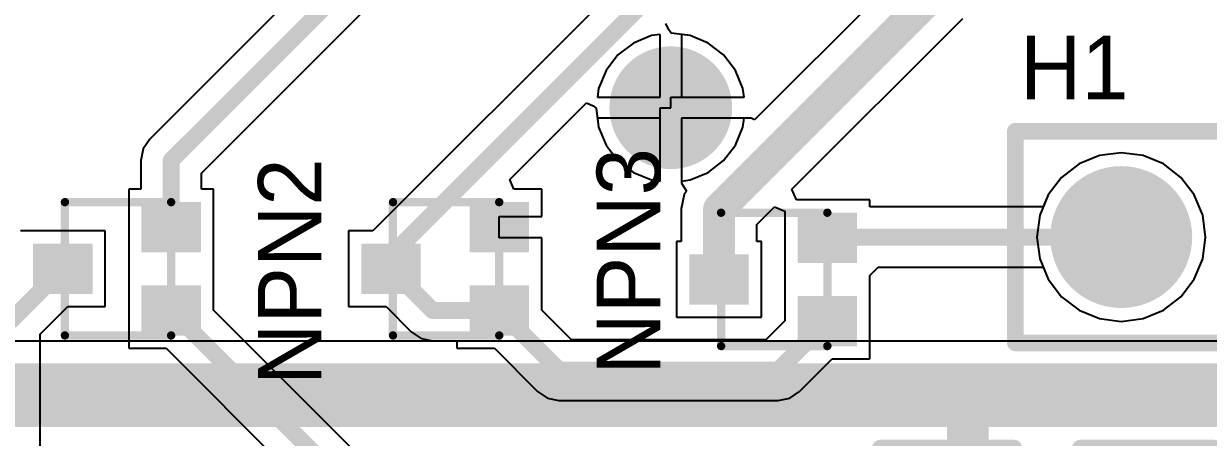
# Model space of a CAD drawing. Header units: millimetres. Extents: x 0.67 to 7.75, y 0.64 to 6.06.
# Drawn here: x 1.204 to 1.764, y 1.76 to 1.956 of the extents above; entities that cross this region are included whole.
import ezdxf

# ---------------------------------------------------------------- set-up
doc = ezdxf.new("R2010")
doc.units = ezdxf.units.MM
doc.header["$MEASUREMENT"] = 0
for name, color, linetype in [('BottomLayer', 5, 'Continuous'), ('BottomSolder', 6, 'Continuous'), ('MultiLayer', 9, 'Continuous'), ('PadHoleLayer', 156, 'Continuous'), ('TopLayer', 1, 'Continuous'), ('TopOverlay', 2, 'Continuous'), ('TopPaste', 8, 'Continuous'), ('TopSolder', 216, 'Continuous'), ('ViaHoleLayer', 16, 'Continuous')]:
    doc.layers.add(name, color=color, linetype=linetype)

# ---------------------------------------------------------------- blocks, each defined once
blk = doc.blocks.new('CC2012_0805_2')
at = {"layer": 'TopLayer'}
for points in [[(-0.06299, -0.02953), (-0.01181, -0.02953), (-0.06299, 0.02953), (-0.01181, 0.02953)], [(0.01181, -0.02953), (0.06299, -0.02953), (0.01181, 0.02953), (0.06299, 0.02953)]]:
    blk.add_solid(points, dxfattribs=at)
at = {"layer": 'TopOverlay', "const_width": 0.00787}
for points in [[(-0.07874, -0.04528), (-0.07874, 0.04528)], [(-0.07874, 0.04528), (-0.01575, 0.04528)], [(0.01575, 0.04528), (0.07874, 0.04528)], [(0.07874, -0.04528), (0.07874, 0.04528)], [(-0.07874, -0.04528), (-0.01575, -0.04528)], [(0.01575, -0.04528), (0.07874, -0.04528)]]:
    blk.add_lwpolyline(points, dxfattribs=at)
at = {"layer": 'TopOverlay', "const_width": 0.00394}
for points in [[(-0.08071, 0.04528, 1), (-0.07677, 0.04528, 1)], [(-0.08071, 0.04528, 1), (-0.07677, 0.04528, 1)], [(-0.01772, 0.04528, 1), (-0.01378, 0.04528, 1)], [(0.01378, 0.04528, 1), (0.01772, 0.04528, 1)], [(0.07677, 0.04528, 1), (0.08071, 0.04528, 1)], [(0.07677, 0.04528, 1), (0.08071, 0.04528, 1)], [(-0.08071, -0.04528, 1), (-0.07677, -0.04528, 1)], [(-0.08071, -0.04528, 1), (-0.07677, -0.04528, 1)], [(-0.01772, -0.04528, 1), (-0.01378, -0.04528, 1)], [(0.01378, -0.04528, 1), (0.01772, -0.04528, 1)], [(0.07677, -0.04528, 1), (0.08071, -0.04528, 1)], [(0.07677, -0.04528, 1), (0.08071, -0.04528, 1)]]:
    blk.add_lwpolyline(points, format="xyb", close=True, dxfattribs=at)
at = {"layer": 'TopOverlay'}
for points in [[(-0.04724, 0.04882), (-0.02756, 0.04882), (-0.04724, 0.05669), (-0.02756, 0.05669)], [(-0.04724, -0.05709), (-0.02756, -0.05709), (-0.04724, -0.04921), (-0.02756, -0.04921)]]:
    blk.add_solid(points, dxfattribs=at)
at = {"layer": 'TopPaste'}
for points in [[(-0.06299, -0.02953), (-0.01181, -0.02953), (-0.06299, 0.02953), (-0.01181, 0.02953)], [(0.01181, -0.02953), (0.06299, -0.02953), (0.01181, 0.02953), (0.06299, 0.02953)]]:
    blk.add_solid(points, dxfattribs=at)
at = {"layer": 'TopSolder'}
for points in [[(-0.06699, -0.03353), (-0.00781, -0.03353), (-0.06699, 0.03353), (-0.00781, 0.03353)], [(0.00781, -0.03353), (0.06699, -0.03353), (0.00781, 0.03353), (0.06699, 0.03353)]]:
    blk.add_solid(points, dxfattribs=at)
blk = doc.blocks.new('HDR1X2_9')
at = {"layer": 'BottomLayer', "const_width": 0.02953}
blk.add_lwpolyline([(0.08524, 0, 1), (0.11476, 0, 1)], format="xyb", close=True, dxfattribs=at)
at = {"layer": 'BottomLayer'}
blk.add_solid([(-0.02953, -0.02953), (0.02953, -0.02953), (-0.02953, 0.02953), (0.02953, 0.02953)], dxfattribs=at)
at = {"layer": 'BottomSolder', "const_width": 0.03353}
blk.add_lwpolyline([(0.08324, 0, 1), (0.11676, 0, 1)], format="xyb", close=True, dxfattribs=at)
at = {"layer": 'BottomSolder'}
blk.add_solid([(-0.03353, -0.03353), (0.03353, -0.03353), (-0.03353, 0.03353), (0.03353, 0.03353)], dxfattribs=at)
at = {"layer": 'MultiLayer', "const_width": 0.02953}
blk.add_lwpolyline([(0.08524, 0, 1), (0.11476, 0, 1)], format="xyb", close=True, dxfattribs=at)
at = {"layer": 'MultiLayer'}
blk.add_solid([(-0.02953, -0.02953), (0.02953, -0.02953), (-0.02953, 0.02953), (0.02953, 0.02953)], dxfattribs=at)
at = {"layer": 'PadHoleLayer', "const_width": 0.01772}
for points in [[(-0.00886, 0, 1), (0.00886, 0, 1)], [(0.09114, 0, 1), (0.10886, 0, 1)]]:
    blk.add_lwpolyline(points, format="xyb", close=True, dxfattribs=at)
at = {"layer": 'TopLayer', "const_width": 0.02953}
blk.add_lwpolyline([(0.08524, 0, 1), (0.11476, 0, 1)], format="xyb", close=True, dxfattribs=at)
at = {"layer": 'TopLayer'}
blk.add_solid([(-0.02953, -0.02953), (0.02953, -0.02953), (-0.02953, 0.02953), (0.02953, 0.02953)], dxfattribs=at)
at = {"layer": 'TopOverlay', "const_width": 0.00787}
for points in [[(-0.05, 0.05), (-0.05, -0.05)], [(0.15, 0.05), (-0.05, 0.05)], [(0.15, 0.05), (0.15, -0.05)], [(0.15, -0.05), (-0.05, -0.05)]]:
    blk.add_lwpolyline(points, dxfattribs=at)
at = {"layer": 'TopOverlay', "const_width": 0.00394}
for points in [[(-0.05197, 0.05, 1), (-0.04803, 0.05, 1)], [(-0.05197, 0.05, 1), (-0.04803, 0.05, 1)], [(0.14803, 0.05, 1), (0.15197, 0.05, 1)], [(0.14803, 0.05, 1), (0.15197, 0.05, 1)], [(-0.05197, -0.05, 1), (-0.04803, -0.05, 1)], [(-0.05197, -0.05, 1), (-0.04803, -0.05, 1)], [(0.14803, -0.05, 1), (0.15197, -0.05, 1)], [(0.14803, -0.05, 1), (0.15197, -0.05, 1)]]:
    blk.add_lwpolyline(points, format="xyb", close=True, dxfattribs=at)
at = {"layer": 'TopSolder', "const_width": 0.03353}
blk.add_lwpolyline([(0.08324, 0, 1), (0.11676, 0, 1)], format="xyb", close=True, dxfattribs=at)
at = {"layer": 'TopSolder'}
blk.add_solid([(-0.03353, -0.03353), (0.03353, -0.03353), (-0.03353, 0.03353), (0.03353, 0.03353)], dxfattribs=at)
blk = doc.blocks.new('MMBT3904T_14')
at = {"layer": 'TopLayer'}
for points in [[(0.00787, -0.01004), (0.00787, 0.01004), (-0.00787, -0.01004), (-0.00787, 0.01004)], [(-0.01181, -0.06122), (-0.01181, -0.04114), (-0.02756, -0.06122), (-0.02756, -0.04114)], [(0.02756, -0.06122), (0.02756, -0.04114), (0.01181, -0.06122), (0.01181, -0.04114)]]:
    blk.add_solid(points, dxfattribs=at)
at = {"layer": 'TopOverlay', "const_width": 0.00394}
for points in [[(-0.0315, -0.00098), (0.0315, -0.00098)], [(-0.0315, -0.00098), (-0.0315, -0.05118)], [(0.0315, -0.00098), (0.0315, -0.05118)], [(-0.0315, -0.05118), (0.0315, -0.05118)]]:
    blk.add_lwpolyline(points, dxfattribs=at)
at = {"layer": 'TopOverlay', "const_width": 0.00197}
for points in [[(-0.03248, -0.00098, 1), (-0.03051, -0.00098, 1)], [(-0.03248, -0.00098, 1), (-0.03051, -0.00098, 1)], [(0.03051, -0.00098, 1), (0.03248, -0.00098, 1)], [(0.03051, -0.00098, 1), (0.03248, -0.00098, 1)], [(-0.03248, -0.05118, 1), (-0.03051, -0.05118, 1)], [(-0.03248, -0.05118, 1), (-0.03051, -0.05118, 1)], [(0.03051, -0.05118, 1), (0.03248, -0.05118, 1)], [(0.03051, -0.05118, 1), (0.03248, -0.05118, 1)]]:
    blk.add_lwpolyline(points, format="xyb", close=True, dxfattribs=at)
at = {"layer": 'TopPaste'}
for points in [[(0.00787, -0.01004), (0.00787, 0.01004), (-0.00787, -0.01004), (-0.00787, 0.01004)], [(-0.01181, -0.06122), (-0.01181, -0.04114), (-0.02756, -0.06122), (-0.02756, -0.04114)], [(0.02756, -0.06122), (0.02756, -0.04114), (0.01181, -0.06122), (0.01181, -0.04114)]]:
    blk.add_solid(points, dxfattribs=at)
at = {"layer": 'TopSolder'}
for points in [[(0.01187, -0.01404), (0.01187, 0.01404), (-0.01187, -0.01404), (-0.01187, 0.01404)], [(-0.00781, -0.06522), (-0.00781, -0.03714), (-0.03156, -0.06522), (-0.03156, -0.03714)], [(0.03156, -0.06522), (0.03156, -0.03714), (0.00781, -0.06522), (0.00781, -0.03714)]]:
    blk.add_solid(points, dxfattribs=at)
blk = doc.blocks.new('MMBT3904T_15')
at = {"layer": 'TopLayer'}
for points in [[(0.00787, -0.01004), (0.00787, 0.01004), (-0.00787, -0.01004), (-0.00787, 0.01004)], [(-0.01181, -0.06122), (-0.01181, -0.04114), (-0.02756, -0.06122), (-0.02756, -0.04114)], [(0.02756, -0.06122), (0.02756, -0.04114), (0.01181, -0.06122), (0.01181, -0.04114)]]:
    blk.add_solid(points, dxfattribs=at)
at = {"layer": 'TopOverlay', "const_width": 0.00394}
for points in [[(-0.0315, -0.00098), (0.0315, -0.00098)], [(-0.0315, -0.00098), (-0.0315, -0.05118)], [(0.0315, -0.00098), (0.0315, -0.05118)], [(-0.0315, -0.05118), (0.0315, -0.05118)]]:
    blk.add_lwpolyline(points, dxfattribs=at)
at = {"layer": 'TopOverlay', "const_width": 0.00197}
for points in [[(-0.03248, -0.00098, 1), (-0.03051, -0.00098, 1)], [(-0.03248, -0.00098, 1), (-0.03051, -0.00098, 1)], [(0.03051, -0.00098, 1), (0.03248, -0.00098, 1)], [(0.03051, -0.00098, 1), (0.03248, -0.00098, 1)], [(-0.03248, -0.05118, 1), (-0.03051, -0.05118, 1)], [(-0.03248, -0.05118, 1), (-0.03051, -0.05118, 1)], [(0.03051, -0.05118, 1), (0.03248, -0.05118, 1)], [(0.03051, -0.05118, 1), (0.03248, -0.05118, 1)]]:
    blk.add_lwpolyline(points, format="xyb", close=True, dxfattribs=at)
at = {"layer": 'TopPaste'}
for points in [[(0.00787, -0.01004), (0.00787, 0.01004), (-0.00787, -0.01004), (-0.00787, 0.01004)], [(-0.01181, -0.06122), (-0.01181, -0.04114), (-0.02756, -0.06122), (-0.02756, -0.04114)], [(0.02756, -0.06122), (0.02756, -0.04114), (0.01181, -0.06122), (0.01181, -0.04114)]]:
    blk.add_solid(points, dxfattribs=at)
at = {"layer": 'TopSolder'}
for points in [[(0.01187, -0.01404), (0.01187, 0.01404), (-0.01187, -0.01404), (-0.01187, 0.01404)], [(-0.00781, -0.06522), (-0.00781, -0.03714), (-0.03156, -0.06522), (-0.03156, -0.03714)], [(0.03156, -0.06522), (0.03156, -0.03714), (0.00781, -0.06522), (0.00781, -0.03714)]]:
    blk.add_solid(points, dxfattribs=at)
blk = doc.blocks.new('MMBT3904T_16')
at = {"layer": 'TopLayer'}
for points in [[(0.00787, -0.01004), (0.00787, 0.01004), (-0.00787, -0.01004), (-0.00787, 0.01004)], [(-0.01181, -0.06122), (-0.01181, -0.04114), (-0.02756, -0.06122), (-0.02756, -0.04114)], [(0.02756, -0.06122), (0.02756, -0.04114), (0.01181, -0.06122), (0.01181, -0.04114)]]:
    blk.add_solid(points, dxfattribs=at)
at = {"layer": 'TopOverlay', "const_width": 0.00394}
for points in [[(-0.0315, -0.00098), (0.0315, -0.00098)], [(-0.0315, -0.00098), (-0.0315, -0.05118)], [(0.0315, -0.00098), (0.0315, -0.05118)], [(-0.0315, -0.05118), (0.0315, -0.05118)]]:
    blk.add_lwpolyline(points, dxfattribs=at)
at = {"layer": 'TopOverlay', "const_width": 0.00197}
for points in [[(-0.03248, -0.00098, 1), (-0.03051, -0.00098, 1)], [(-0.03248, -0.00098, 1), (-0.03051, -0.00098, 1)], [(0.03051, -0.00098, 1), (0.03248, -0.00098, 1)], [(0.03051, -0.00098, 1), (0.03248, -0.00098, 1)], [(-0.03248, -0.05118, 1), (-0.03051, -0.05118, 1)], [(-0.03248, -0.05118, 1), (-0.03051, -0.05118, 1)], [(0.03051, -0.05118, 1), (0.03248, -0.05118, 1)], [(0.03051, -0.05118, 1), (0.03248, -0.05118, 1)]]:
    blk.add_lwpolyline(points, format="xyb", close=True, dxfattribs=at)
at = {"layer": 'TopPaste'}
for points in [[(0.00787, -0.01004), (0.00787, 0.01004), (-0.00787, -0.01004), (-0.00787, 0.01004)], [(-0.01181, -0.06122), (-0.01181, -0.04114), (-0.02756, -0.06122), (-0.02756, -0.04114)], [(0.02756, -0.06122), (0.02756, -0.04114), (0.01181, -0.06122), (0.01181, -0.04114)]]:
    blk.add_solid(points, dxfattribs=at)
at = {"layer": 'TopSolder'}
for points in [[(0.01187, -0.01404), (0.01187, 0.01404), (-0.01187, -0.01404), (-0.01187, 0.01404)], [(-0.00781, -0.06522), (-0.00781, -0.03714), (-0.03156, -0.06522), (-0.03156, -0.03714)], [(0.03156, -0.06522), (0.03156, -0.03714), (0.00781, -0.06522), (0.00781, -0.03714)]]:
    blk.add_solid(points, dxfattribs=at)

msp = doc.modelspace()

# ---------------------------------------------------------------- linework, layer by layer
at = {"layer": 'BottomLayer'}
for p, q in [((1.50086, 1.9501), (1.49235, 1.94657)), ((1.505, 1.95064), (1.50086, 1.9501)), ((1.505, 1.921), (1.505, 1.95064)), ((1.51914, 1.9501), (1.515, 1.95064)), ((1.515, 1.95064), (1.515, 1.921)), ((1.52765, 1.94657), (1.51914, 1.9501)), ((1.49235, 1.94657), (1.48504, 1.94096)), ((1.53496, 1.94096), (1.52765, 1.94657)), ((1.48504, 1.94096), (1.47943, 1.93365)), ((1.54057, 1.93365), (1.53496, 1.94096)), ((1.47943, 1.93365), (1.4759, 1.92514)), ((1.5441, 1.92514), (1.54057, 1.93365)), ((1.4759, 1.92514), (1.47536, 1.921)), ((1.54464, 1.921), (1.5441, 1.92514)), ((1.47536, 1.921), (1.505, 1.921)), ((1.515, 1.921), (1.54464, 1.921)), ((1.505, 1.911), (1.47536, 1.911)), ((1.47536, 1.911), (1.4759, 1.90686)), ((1.505, 1.88136), (1.505, 1.911)), ((1.54464, 1.911), (1.515, 1.911)), ((1.515, 1.911), (1.515, 1.88136)), ((1.5441, 1.90686), (1.54464, 1.911)), ((1.4759, 1.90686), (1.47943, 1.89835)), ((1.54057, 1.89835), (1.5441, 1.90686)), ((1.47943, 1.89835), (1.48504, 1.89104)), ((1.53496, 1.89104), (1.54057, 1.89835)), ((1.71248, 1.8934), (1.70286, 1.88941)), ((1.7228, 1.89475), (1.71248, 1.8934)), ((1.73311, 1.8934), (1.7228, 1.89475)), ((1.74273, 1.88941), (1.73311, 1.8934)), ((1.48504, 1.89104), (1.49235, 1.88543)), ((1.52765, 1.88543), (1.53496, 1.89104)), ((1.70286, 1.88941), (1.6946, 1.88308)), ((1.75099, 1.88308), (1.74273, 1.88941)), ((1.49235, 1.88543), (1.50086, 1.8819)), ((1.50086, 1.8819), (1.505, 1.88136)), ((1.515, 1.88136), (1.51914, 1.8819)), ((1.51914, 1.8819), (1.52765, 1.88543)), ((1.6946, 1.88308), (1.68827, 1.87482)), ((1.75732, 1.87482), (1.75099, 1.88308)), ((1.68827, 1.87482), (1.68429, 1.8652)), ((1.76131, 1.8652), (1.75732, 1.87482)), ((1.68429, 1.8652), (1.68293, 1.85489)), ((1.76266, 1.85489), (1.76131, 1.8652)), ((1.68293, 1.85489), (1.68429, 1.84457)), ((1.76131, 1.84457), (1.76266, 1.85489)), ((1.68429, 1.84457), (1.68827, 1.83495)), ((1.75732, 1.83495), (1.76131, 1.84457)), ((1.68827, 1.83495), (1.6946, 1.82669)), ((1.75099, 1.82669), (1.75732, 1.83495)), ((1.6946, 1.82669), (1.70286, 1.82036)), ((1.74273, 1.82036), (1.75099, 1.82669)), ((1.70286, 1.82036), (1.71248, 1.81638)), ((1.73311, 1.81638), (1.74273, 1.82036)), ((1.71248, 1.81638), (1.7228, 1.81502)), ((1.7228, 1.81502), (1.73311, 1.81638)), ((2.05752, 1.80564), (1.07927, 1.80564))]:
    msp.add_line(p, q, dxfattribs=at)
at = {"layer": 'BottomLayer', "const_width": 0.025}
msp.add_lwpolyline([(1.4975, 1.916, 1), (1.5225, 1.916, 1)], format="xyb", close=True, dxfattribs=at)
at = {"layer": 'BottomLayer', "const_width": 0.03}
msp.add_lwpolyline([(1.055, 1.78015), (3.37985, 1.78015)], dxfattribs=at)
at = {"layer": 'BottomSolder', "const_width": 0.029}
msp.add_lwpolyline([(1.4955, 1.916, 1), (1.5245, 1.916, 1)], format="xyb", close=True, dxfattribs=at)
at = {"layer": 'MultiLayer', "const_width": 0.025}
msp.add_lwpolyline([(1.4975, 1.916, 1), (1.5225, 1.916, 1)], format="xyb", close=True, dxfattribs=at)
at = {"layer": 'TopLayer'}
for p, q in [((1.53149, 2.01998), (1.36927, 1.85776)), ((1.36663, 2.00391), (1.26388, 1.90116)), ((1.28825, 1.88515), (1.38682, 1.98372)), ((1.61744, 1.97809), (1.54959, 1.91024)), ((1.50914, 1.95273), (1.50765, 1.95577)), ((1.56726, 1.87745), (1.6479, 1.95808)), ((1.51022, 1.95127), (1.50914, 1.95273)), ((1.51914, 1.9501), (1.51022, 1.95127)), ((1.52765, 1.94657), (1.51914, 1.9501)), ((1.53496, 1.94096), (1.52765, 1.94657)), ((1.54057, 1.93365), (1.53496, 1.94096)), ((1.5441, 1.92514), (1.54057, 1.93365)), ((1.54464, 1.921), (1.5441, 1.92514)), ((1.51, 1.916), (1.51, 1.921)), ((1.51, 1.921), (1.54464, 1.921)), ((1.43394, 1.88206), (1.47023, 1.91835)), ((1.47023, 1.91835), (1.47327, 1.91686)), ((1.47327, 1.91686), (1.47473, 1.91578)), ((1.47473, 1.91578), (1.4759, 1.90686)), ((1.505, 1.88136), (1.505, 1.916)), ((1.505, 1.916), (1.51, 1.916)), ((1.54804, 1.911), (1.515, 1.911)), ((1.515, 1.911), (1.515, 1.88043)), ((1.54959, 1.91024), (1.54804, 1.911)), ((1.4759, 1.90686), (1.47943, 1.89835)), ((1.26388, 1.90116), (1.26079, 1.89653)), ((1.47943, 1.89835), (1.48504, 1.89104)), ((1.26079, 1.89653), (1.2597, 1.89107)), ((1.71248, 1.8934), (1.70286, 1.88941)), ((1.7228, 1.89475), (1.71248, 1.8934)), ((1.73311, 1.8934), (1.7228, 1.89475)), ((1.74273, 1.88941), (1.73311, 1.8934)), ((1.2597, 1.89107), (1.2597, 1.89107)), ((1.2597, 1.89107), (1.2597, 1.87745)), ((1.48504, 1.89104), (1.49235, 1.88543)), ((1.70286, 1.88941), (1.6946, 1.88308)), ((1.75099, 1.88308), (1.74273, 1.88941)), ((1.28825, 1.87745), (1.28825, 1.88515)), ((1.43586, 1.87745), (1.43394, 1.88206)), ((1.49235, 1.88543), (1.50086, 1.8819)), ((1.50086, 1.8819), (1.505, 1.88136)), ((1.515, 1.88043), (1.51737, 1.87662)), ((1.6946, 1.88308), (1.68827, 1.87482)), ((1.75732, 1.87482), (1.75099, 1.88308)), ((1.2597, 1.87745), (1.25394, 1.87745)), ((1.25394, 1.87745), (1.25394, 1.84308)), ((1.29402, 1.87745), (1.28825, 1.87745)), ((1.29402, 1.84308), (1.29402, 1.87745)), ((1.44902, 1.87745), (1.43586, 1.87745)), ((1.44902, 1.86457), (1.44902, 1.87745)), ((1.51631, 1.87504), (1.51495, 1.86821)), ((1.51737, 1.87662), (1.51631, 1.87504)), ((1.56933, 1.87244), (1.56726, 1.87745)), ((1.68827, 1.87482), (1.68592, 1.86916)), ((1.76131, 1.8652), (1.75732, 1.87482)), ((1.55064, 1.86082), (1.55894, 1.86912)), ((1.55894, 1.86912), (1.56394, 1.86705)), ((1.60402, 1.87244), (1.56933, 1.87244)), ((1.60402, 1.86916), (1.60402, 1.87244)), ((1.68592, 1.86916), (1.60402, 1.86916)), ((1.42898, 1.85457), (1.42898, 1.86457)), ((1.42898, 1.86457), (1.44902, 1.86457)), ((1.51495, 1.86821), (1.51495, 1.85276)), ((1.56394, 1.86705), (1.56394, 1.83808)), ((1.76266, 1.85489), (1.76131, 1.8652)), ((1.55064, 1.85276), (1.55064, 1.86082)), ((1.24283, 1.85776), (1.20276, 1.85776)), ((1.24283, 1.82201), (1.24283, 1.85776)), ((1.36927, 1.85776), (1.35776, 1.85776)), ((1.35776, 1.85776), (1.35776, 1.82201)), ((1.44902, 1.85457), (1.42898, 1.85457)), ((1.44902, 1.8417), (1.44902, 1.85457)), ((1.51495, 1.85276), (1.51276, 1.85276)), ((1.51276, 1.85276), (1.51276, 1.81701)), ((1.55283, 1.85276), (1.55064, 1.85276)), ((1.55283, 1.81701), (1.55283, 1.85276)), ((1.76131, 1.84457), (1.76266, 1.85489)), ((1.25394, 1.84308), (1.25394, 1.8417)), ((1.25394, 1.8417), (1.25394, 1.83807)), ((1.29402, 1.8417), (1.29402, 1.84308)), ((1.29402, 1.83807), (1.29402, 1.8417)), ((1.44902, 1.83807), (1.44902, 1.8417)), ((1.44902, 1.8417), (1.44902, 1.8417)), ((1.75732, 1.83495), (1.76131, 1.84457)), ((1.25394, 1.83807), (1.25394, 1.8367)), ((1.25394, 1.8367), (1.25394, 1.80233)), ((1.29402, 1.8367), (1.29402, 1.83807)), ((1.29402, 1.82035), (1.29402, 1.8367)), ((1.44902, 1.82035), (1.44902, 1.83807)), ((1.44902, 1.83807), (1.44902, 1.83807)), ((1.56394, 1.83808), (1.56394, 1.8367)), ((1.56394, 1.8367), (1.56394, 1.83308)), ((1.60402, 1.8367), (1.60797, 1.84061)), ((1.60402, 1.83308), (1.60402, 1.8367)), ((1.60797, 1.84061), (1.68592, 1.84061)), ((1.68592, 1.84061), (1.68827, 1.83495)), ((1.56394, 1.83308), (1.56394, 1.8317)), ((1.56394, 1.8317), (1.56394, 1.81535)), ((1.60402, 1.8317), (1.60402, 1.83308)), ((1.60402, 1.79733), (1.60402, 1.8317)), ((1.68827, 1.83495), (1.6946, 1.82669)), ((1.75099, 1.82669), (1.75732, 1.83495)), ((1.6946, 1.82669), (1.70286, 1.82036)), ((1.74273, 1.82036), (1.75099, 1.82669)), ((1.21207, 1.80897), (1.22511, 1.82201)), ((1.22511, 1.82201), (1.24283, 1.82201)), ((1.37863, 1.73573), (1.29402, 1.82035)), ((1.35776, 1.82201), (1.37548, 1.82201)), ((1.37548, 1.82201), (1.38739, 1.81011)), ((1.46309, 1.80627), (1.44902, 1.82035)), ((1.70286, 1.82036), (1.71248, 1.81638)), ((1.73311, 1.81638), (1.74273, 1.82036)), ((1.51276, 1.81701), (1.55283, 1.81701)), ((1.56394, 1.81535), (1.55486, 1.80627)), ((1.71248, 1.81638), (1.7228, 1.81502)), ((1.7228, 1.81502), (1.73311, 1.81638)), ((1.21207, 1.74788), (1.21207, 1.80897)), ((1.38739, 1.81011), (1.39202, 1.80701)), ((1.25394, 1.80233), (1.27166, 1.80233)), ((1.27166, 1.80233), (1.3695, 1.70449)), ((1.39202, 1.80701), (1.39748, 1.80593)), ((1.39748, 1.80593), (1.39748, 1.80593)), ((1.39748, 1.80593), (1.40894, 1.80593)), ((1.40894, 1.80593), (1.40894, 1.80233)), ((1.40894, 1.80233), (1.42666, 1.80233)), ((1.42666, 1.80233), (1.44708, 1.78191)), ((1.55486, 1.80627), (1.46309, 1.80627)), ((1.57087, 1.78191), (1.58629, 1.79733)), ((1.58629, 1.79733), (1.60402, 1.79733)), ((1.44708, 1.78191), (1.44708, 1.78191)), ((1.44708, 1.78191), (1.45171, 1.77881)), ((1.56624, 1.77881), (1.57087, 1.78191)), ((1.45171, 1.77881), (1.45718, 1.77773)), ((1.45718, 1.77773), (1.56078, 1.77773)), ((1.56078, 1.77773), (1.56624, 1.77881)), ((1.56078, 1.77773), (1.56078, 1.77773))]:
    msp.add_line(p, q, dxfattribs=at)
for points, const_width in [([(1.27398, 1.89107), (1.4028, 2.01989)], 0.008), ([(1.3778, 1.8461), (1.54158, 2.00989)], 0.008), ([(1.5328, 1.86821), (1.63528, 1.9707)], 0.015), ([(1.27398, 1.85957), (1.27398, 1.89107)], 0.008), ([(1.5328, 1.83489), (1.5328, 1.86821)], 0.015), ([(1.58429, 1.85489), (1.7228, 1.85489)], 0.008), ([(1.3778, 1.83989), (1.3778, 1.8461)], 0.008), ([(1.1978, 1.81489), (1.2228, 1.83989)], 0.008), ([(1.3778, 1.83989), (1.39748, 1.8202)], 0.008), ([(1.27398, 1.8202), (1.38189, 1.71229)], 0.008), ([(1.39748, 1.8202), (1.42898, 1.8202)], 0.008), ([(1.42898, 1.8202), (1.45718, 1.792)], 0.008), ([(1.56078, 1.792), (1.58398, 1.8152)], 0.008), ([(1.45718, 1.792), (1.56078, 1.792)], 0.008)]:
    msp.add_lwpolyline(points, dxfattribs=dict(at, const_width=const_width))
for points, const_width in [([(1.4975, 1.916, 1), (1.5225, 1.916, 1)], 0.025), ([(1.27198, 1.89107, 1), (1.27598, 1.89107, 1)], 0.004), ([(1.27198, 1.89107, 1), (1.27598, 1.89107, 1)], 0.004), ([(1.52905, 1.86821, 1), (1.53655, 1.86821, 1)], 0.0075), ([(1.52905, 1.86821, 1), (1.53655, 1.86821, 1)], 0.0075), ([(1.27198, 1.85957, 1), (1.27598, 1.85957, 1)], 0.004), ([(1.58229, 1.85489, 1), (1.58629, 1.85489, 1)], 0.004), ([(1.7208, 1.85489, 1), (1.7248, 1.85489, 1)], 0.004), ([(1.3758, 1.8461, 1), (1.3798, 1.8461, 1)], 0.004), ([(1.3758, 1.8461, 1), (1.3798, 1.8461, 1)], 0.004), ([(1.2208, 1.83989, 1), (1.2248, 1.83989, 1)], 0.004), ([(1.3758, 1.83989, 1), (1.3798, 1.83989, 1)], 0.004), ([(1.3758, 1.83989, 1), (1.3798, 1.83989, 1)], 0.004), ([(1.52905, 1.83489, 1), (1.53655, 1.83489, 1)], 0.0075), ([(1.27198, 1.8202, 1), (1.27598, 1.8202, 1)], 0.004), ([(1.39548, 1.8202, 1), (1.39948, 1.8202, 1)], 0.004), ([(1.39548, 1.8202, 1), (1.39948, 1.8202, 1)], 0.004), ([(1.42698, 1.8202, 1), (1.43098, 1.8202, 1)], 0.004), ([(1.42698, 1.8202, 1), (1.43098, 1.8202, 1)], 0.004), ([(1.58198, 1.8152, 1), (1.58598, 1.8152, 1)], 0.004), ([(1.45518, 1.792, 1), (1.45918, 1.792, 1)], 0.004), ([(1.45518, 1.792, 1), (1.45918, 1.792, 1)], 0.004), ([(1.55878, 1.792, 1), (1.56278, 1.792, 1)], 0.004), ([(1.55878, 1.792, 1), (1.56278, 1.792, 1)], 0.004)]:
    msp.add_lwpolyline(points, format="xyb", close=True, dxfattribs=dict(at, const_width=const_width))
at = {"layer": 'TopSolder', "const_width": 0.029}
msp.add_lwpolyline([(1.4955, 1.916, 1), (1.5245, 1.916, 1)], format="xyb", close=True, dxfattribs=at)
at = {"layer": 'ViaHoleLayer', "const_width": 0.014}
msp.add_lwpolyline([(1.503, 1.916, 1), (1.517, 1.916, 1)], format="xyb", close=True, dxfattribs=at)

# ---------------------------------------------------------------- block references
for name, p, rotation in [('HDR1X2_9', (1.8228, 1.85489), 180), ('MMBT3904T_14', (1.2228, 1.83989), 90), ('MMBT3904T_15', (1.3778, 1.83989), 90), ('MMBT3904T_16', (1.5328, 1.83489), 90)]:
    msp.add_blockref(name, p, dxfattribs=dict(rotation=rotation))
msp.add_blockref('CC2012_0805_2', (1.6878, 1.70989))

# ---------------------------------------------------------------- texts
at = {"layer": 'TopOverlay'}
msp.add_text('H1', height=0.03, dxfattribs=at).set_placement((1.675, 1.92))
for s, p in [('NPN3', (1.505, 1.78989)), ('NPN2', (1.345, 1.785))]:
    msp.add_text(s, height=0.03, rotation=90, dxfattribs=at).set_placement(p)

doc.saveas('drawing.dxf')
